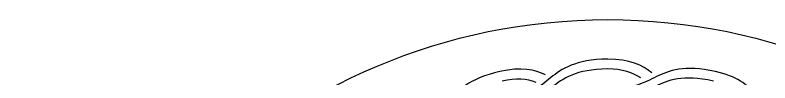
# Model space of a CAD drawing. Extents: x 16 to 166, y 19 to 190.
# Drawn here: x 16.4 to 92.8, y 132.6 to 138.5 of the extents above; entities that cross this region are included whole.
import ezdxf

# ---------------------------------------------------------------- set-up
doc = ezdxf.new("R2010")
doc.units = 0
doc.layers.add('View', color=7, linetype='CONTINUOUS')

msp = doc.modelspace()

# ---------------------------------------------------------------- linework, layer by layer
at = {"layer": 'View'}
msp.add_circle((76.4089, 78.5115), 60, dxfattribs=at)
for points, degree in [([(76.4089, 134.511), (73.1297, 134.485), (71.6987, 133.474), (70.6646, 132.643)], 3), ([(76.409, 134.511), (76.4089, 134.511)], 1), ([(80.8706, 133.118), (79.9831, 133.877), (78.5995, 134.494), (76.409, 134.511)], 3), ([(87.3192, 133.252), (84.1619, 133.959), (82.5605, 133.314), (81.3585, 132.734)], 3), ([(65.4989, 133.253), (62.3482, 132.548), (61.1804, 131.288), (60.3426, 130.263)], 3), ([(70.1053, 132.906), (69.0721, 133.445), (67.6021, 133.723), (65.4989, 133.253)], 3), ([(76.4089, 133.511), (73.1955, 133.491), (71.7952, 132.486), (70.7832, 131.659)], 3), ([(76.409, 133.511), (76.4089, 133.511)], 1), ([(79.7667, 132.597), (78.9661, 133.126), (77.8853, 133.502), (76.409, 133.511)], 3), ([(87.1045, 132.288), (84.0062, 132.98), (82.4359, 132.331), (81.256, 131.748)], 3), ([(91.3291, 130.986), (90.626, 131.907), (89.4204, 132.782), (87.3192, 133.252)], 3), ([(69.1491, 132.15), (68.2553, 132.485), (67.1319, 132.605), (65.7135, 132.288)], 3), ([(70.6646, 132.643), (69.5019, 131.71), (68.7135, 130.931), (66.1428, 130.359)], 3), ([(81.3585, 132.734), (80.0124, 132.086), (79.0768, 131.506), (76.409, 131.511)], 3)]:
    msp.add_open_spline(points, degree=degree, dxfattribs=at)

doc.saveas('drawing.dxf')
